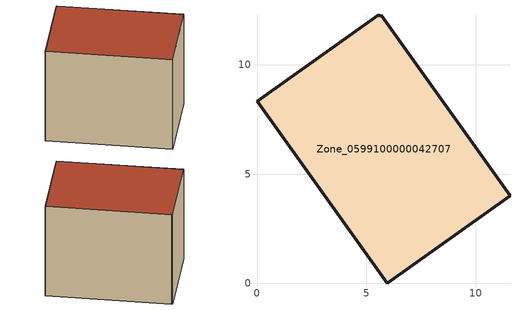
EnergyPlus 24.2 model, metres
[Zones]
Zone_0599100000042707
 floor ground (C_G): 5.67,12.26 11.56,4.01 5.95,0 0,8.32 5.56,12.29 5.62,12.22 z0
 wall outside (C_F): 5.95,0 11.56,4.01 5.67,12.26 5.62,12.22 5.56,12.29 0,8.32 5.95,0 z0:8.38
 roof outside (C_R): 11.56,4.01 5.67,12.26 5.62,12.22 5.56,12.29 0,8.32 5.95,0 z8.38
[BUILDING]
Pand.0599100000042707: North Axis=0; Terrain=City; Loads Convergence Tolerance Value=0.04; Temperature Convergence Tolerance Value=0.4; Solar Distribution=FullExterior; Maximum Number of Warmup Days=25; Minimum Number of Warmup Days=1
[Site:Location]
Rotterdam.The.Hague.AP_ZH_NLD Design_Conditions: Latitude=51.96; Longitude=4.45; Time Zone=1; Elevation=-4.5
[SITE:GROUNDTEMPERATURE:BUILDINGSURFACE]
18, 18, 18, 18, 18, 18, 18, 18, 18, 18, 18, 18
[MATERIAL] Thermal Absorptance=0.9; Solar Absorptance=0.7; Visible Absorptance=0.7
Name | Roughness | Thickness | Conductivity | Density | Specific Heat
G.TI.1992-2005 | MediumSmooth | 0.15 | 0.06 | 540 | 1210
F.TI.1992-2005 | Rough | 0.3 | 0.12 | 1920 | 840
R.TI.1992-2005 | MediumRough | 0.2 | 0.08 | 1500 | 1000
[CONSTRUCTION]
C_G: G.TI.1992-2005
C_F: F.TI.1992-2005
C_R: R.TI.1992-2005
[ZONE]
Zone_0599100000042707: Type=1; Multiplier=1; Ceiling Height=Autocalculate; Volume=Autocalculate; Floor Area=autocalculate; Part of Total Floor Area=Yes
[ZONEINFILTRATION:DESIGNFLOWRATE]
Infil_Zone_0599100000042707: Zone or ZoneList or Space or SpaceList=Zone_0599100000042707; Schedule=AlwaysOn; Design Flow Rate Calculation Method=Flow/Area; Flow Rate per Floor Area=0.0015; Constant Term Coefficient=1; Temperature Term Coefficient=0; Velocity Term Coefficient=0; Velocity Squared Term Coefficient=0
[HVACTEMPLATE:ZONE:IDEALLOADSAIRSYSTEM]
Zone_0599100000042707: Maximum Heating Supply Air Temperature=50; Minimum Cooling Supply Air Temperature=13; Maximum Heating Supply Air Humidity Ratio=0.0156; Minimum Cooling Supply Air Humidity Ratio=0.0077; Heating Limit=NoLimit; Cooling Limit=NoLimit; Dehumidification Control Type=ConstantSensibleHeatRatio; Cooling Sensible Heat Ratio=0.7; Dehumidification Setpoint=60; Humidification Control Type=None; Humidification Setpoint=30; Outdoor Air Method=None; Outdoor Air Flow Rate per Person=0.00944; Outdoor Air Flow Rate per Zone Floor Area=0; Outdoor Air Flow Rate per Zone=0; Demand Controlled Ventilation Type=None; Outdoor Air Economizer Type=NoEconomizer; Heat Recovery Type=None; Sensible Heat Recovery Effectiveness=0.7; Latent Heat Recovery Effectiveness=0.65
[ZONECONTROL:THERMOSTAT]
ThermostatControl_Zone_0599100000042707: Zone or ZoneList=Zone_0599100000042707; Control Type Schedule=DualSetpointControlType; Control 1=Thermostat_Zone_0599100000042707; Temperature Difference Between Cutout And Setpoint=0
[THERMOSTATSETPOINT:DUALSETPOINT]
Thermostat_Zone_0599100000042707: Heating Setpoint Temperature Schedule=HeatingSetpoint_Zone_0599100000042707; Cooling Setpoint Temperature Schedule=CoolingSetpoint_Zone_0599100000042707
[SCHEDULE:COMPACT]
HeatingSetpoint_Zone_0599100000042707: Through: 12/31, For: AllDays, Until: 24:00, 21
CoolingSetpoint_Zone_0599100000042707: Through: 12/31, For: AllDays, Until: 24:00, 24
DualSetpointControlType: Through: 12/31, For: AllDays, Until: 24:00, 4
AlwaysOn: Through: 12/31, For: AllDays, Until: 24:00, 1
